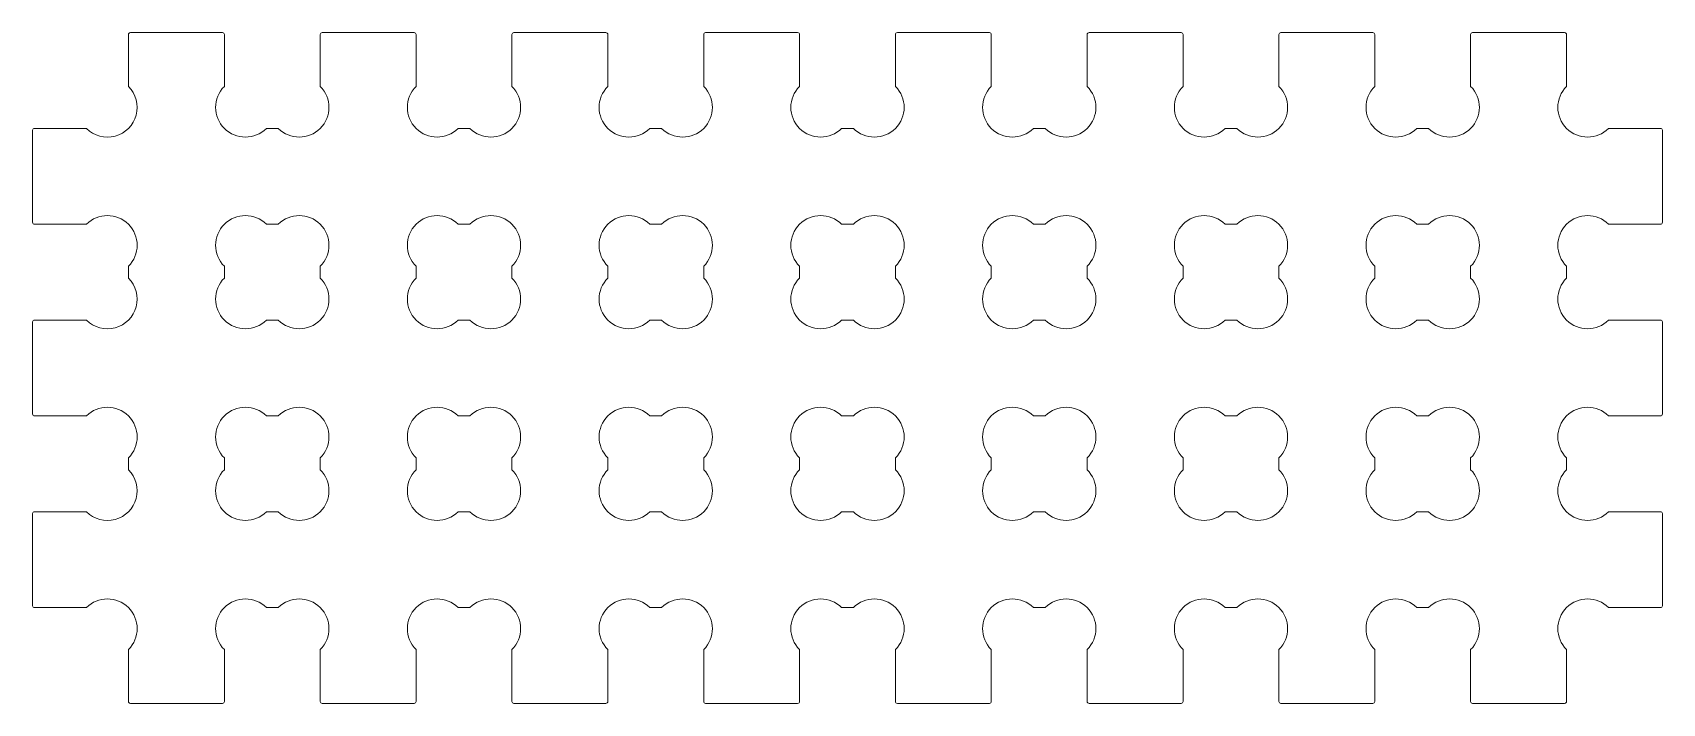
# Model space of a CAD drawing. Extents: x -42.5 to 42.5, y -17.5 to 17.5.
import ezdxf

# ---------------------------------------------------------------- set-up
doc = ezdxf.new("R2010")
doc.units = 0
doc.layers.get('0').update_dxf_attribs({"lineweight": 0})
doc.layers.add('holes', color=1, linetype='Continuous', lineweight=0)

msp = doc.modelspace()

# ---------------------------------------------------------------- linework, layer by layer
at = {"flags": 128}
msp.add_lwpolyline([(37.5, -14.692), (37.5, -17.4, -0.414214), (37.4, -17.5), (32.6, -17.5, -0.414214), (32.5, -17.4), (32.5, -14.692, 1), (30.308, -12.5), (29.692, -12.5, 1), (27.5, -14.692), (27.5, -17.4, -0.414214), (27.4, -17.5), (22.6, -17.5, -0.414214), (22.5, -17.4), (22.5, -14.692, 1), (20.308, -12.5), (19.692, -12.5, 1), (17.5, -14.692), (17.5, -17.4, -0.414214), (17.4, -17.5), (12.6, -17.5, -0.414214), (12.5, -17.4), (12.5, -14.692, 1), (10.308, -12.5), (9.692, -12.5, 1), (7.5, -14.692), (7.5, -17.4, -0.414214), (7.4, -17.5), (2.6, -17.5, -0.414214), (2.5, -17.4), (2.5, -14.692, 1), (0.308, -12.5), (-0.308, -12.5, 1), (-2.5, -14.692), (-2.5, -17.4, -0.414214), (-2.6, -17.5), (-7.4, -17.5, -0.414214), (-7.5, -17.4), (-7.5, -14.692, 1), (-9.692, -12.5), (-10.308, -12.5, 1), (-12.5, -14.692), (-12.5, -17.4, -0.414214), (-12.6, -17.5), (-17.4, -17.5, -0.414214), (-17.5, -17.4), (-17.5, -14.692, 1), (-19.692, -12.5), (-20.308, -12.5, 1), (-22.5, -14.692), (-22.5, -17.4, -0.414214), (-22.6, -17.5), (-27.4, -17.5, -0.414214), (-27.5, -17.4), (-27.5, -14.692, 1), (-29.692, -12.5), (-30.308, -12.5, 1), (-32.5, -14.692), (-32.5, -17.4, -0.414214), (-32.6, -17.5), (-37.4, -17.5, -0.414214), (-37.5, -17.4), (-37.5, -14.692, 1), (-39.692, -12.5), (-42.4, -12.5, -0.414214), (-42.5, -12.4), (-42.5, -7.6, -0.414214), (-42.4, -7.5), (-39.692, -7.5, 1), (-37.5, -5.308), (-37.5, -4.692, 1), (-39.692, -2.5), (-42.4, -2.5, -0.414214), (-42.5, -2.4), (-42.5, 2.4, -0.414214), (-42.4, 2.5), (-39.692, 2.5, 1), (-37.5, 4.692), (-37.5, 5.308, 1), (-39.692, 7.5), (-42.4, 7.5, -0.414214), (-42.5, 7.6), (-42.5, 12.4, -0.414214), (-42.4, 12.5), (-39.692, 12.5, 1), (-37.5, 14.692), (-37.5, 17.4, -0.414214), (-37.4, 17.5), (-32.6, 17.5, -0.414214), (-32.5, 17.4), (-32.5, 14.692, 1), (-30.308, 12.5), (-29.692, 12.5, 1), (-27.5, 14.692), (-27.5, 17.4, -0.414214), (-27.4, 17.5), (-22.6, 17.5, -0.414214), (-22.5, 17.4), (-22.5, 14.692, 1), (-20.308, 12.5), (-19.692, 12.5, 1), (-17.5, 14.692), (-17.5, 17.4, -0.414214), (-17.4, 17.5), (-12.6, 17.5, -0.414214), (-12.5, 17.4), (-12.5, 14.692, 1), (-10.308, 12.5), (-9.692, 12.5, 1), (-7.5, 14.692), (-7.5, 17.4, -0.414214), (-7.4, 17.5), (-2.6, 17.5, -0.414214), (-2.5, 17.4), (-2.5, 14.692, 1), (-0.308, 12.5), (0.308, 12.5, 1), (2.5, 14.692), (2.5, 17.4, -0.414214), (2.6, 17.5), (7.4, 17.5, -0.414214), (7.5, 17.4), (7.5, 14.692, 1), (9.692, 12.5), (10.308, 12.5, 1), (12.5, 14.692), (12.5, 17.4, -0.414214), (12.6, 17.5), (17.4, 17.5, -0.414214), (17.5, 17.4), (17.5, 14.692, 1), (19.692, 12.5), (20.308, 12.5, 1), (22.5, 14.692), (22.5, 17.4, -0.414214), (22.6, 17.5), (27.4, 17.5, -0.414214), (27.5, 17.4), (27.5, 14.692, 1), (29.692, 12.5), (30.308, 12.5, 1), (32.5, 14.692), (32.5, 17.4, -0.414214), (32.6, 17.5), (37.4, 17.5, -0.414214), (37.5, 17.4), (37.5, 14.692, 1), (39.692, 12.5), (42.4, 12.5, -0.414214), (42.5, 12.4), (42.5, 7.6, -0.414214), (42.4, 7.5), (39.692, 7.5, 1), (37.5, 5.308), (37.5, 4.692, 1), (39.692, 2.5), (42.4, 2.5, -0.414214), (42.5, 2.4), (42.5, -2.4, -0.414214), (42.4, -2.5), (39.692, -2.5, 1), (37.5, -4.692), (37.5, -5.308, 1), (39.692, -7.5), (42.4, -7.5, -0.414214), (42.5, -7.6), (42.5, -12.4, -0.414214), (42.4, -12.5), (39.692, -12.5, 1), (37.5, -14.692)], format="xyb", dxfattribs=at)
at = {"layer": 'holes', "flags": 128}
for points in [[(-32.5, 4.692, 1), (-30.308, 2.5), (-29.692, 2.5, 1), (-27.5, 4.692), (-27.5, 5.308, 1), (-29.692, 7.5), (-30.308, 7.5, 1), (-32.5, 5.308), (-32.5, 4.692)], [(-22.5, 4.692, 1), (-20.308, 2.5), (-19.692, 2.5, 1), (-17.5, 4.692), (-17.5, 5.308, 1), (-19.692, 7.5), (-20.308, 7.5, 1), (-22.5, 5.308), (-22.5, 4.692)], [(-12.5, 4.692, 1), (-10.308, 2.5), (-9.692, 2.5, 1), (-7.5, 4.692), (-7.5, 5.308, 1), (-9.692, 7.5), (-10.308, 7.5, 1), (-12.5, 5.308), (-12.5, 4.692)], [(-2.5, 4.692, 1), (-0.308, 2.5), (0.308, 2.5, 1), (2.5, 4.692), (2.5, 5.308, 1), (0.308, 7.5), (-0.308, 7.5, 1), (-2.5, 5.308), (-2.5, 4.692)], [(7.5, 4.692, 1), (9.692, 2.5), (10.308, 2.5, 1), (12.5, 4.692), (12.5, 5.308, 1), (10.308, 7.5), (9.692, 7.5, 1), (7.5, 5.308), (7.5, 4.692)], [(17.5, 4.692, 1), (19.692, 2.5), (20.308, 2.5, 1), (22.5, 4.692), (22.5, 5.308, 1), (20.308, 7.5), (19.692, 7.5, 1), (17.5, 5.308), (17.5, 4.692)], [(27.5, 4.692, 1), (29.692, 2.5), (30.308, 2.5, 1), (32.5, 4.692), (32.5, 5.308, 1), (30.308, 7.5), (29.692, 7.5, 1), (27.5, 5.308), (27.5, 4.692)], [(-32.5, -5.308, 1), (-30.308, -7.5), (-29.692, -7.5, 1), (-27.5, -5.308), (-27.5, -4.692, 1), (-29.692, -2.5), (-30.308, -2.5, 1), (-32.5, -4.692), (-32.5, -5.308)], [(-22.5, -5.308, 1), (-20.308, -7.5), (-19.692, -7.5, 1), (-17.5, -5.308), (-17.5, -4.692, 1), (-19.692, -2.5), (-20.308, -2.5, 1), (-22.5, -4.692), (-22.5, -5.308)], [(-12.5, -5.308, 1), (-10.308, -7.5), (-9.692, -7.5, 1), (-7.5, -5.308), (-7.5, -4.692, 1), (-9.692, -2.5), (-10.308, -2.5, 1), (-12.5, -4.692), (-12.5, -5.308)], [(-2.5, -5.308, 1), (-0.308, -7.5), (0.308, -7.5, 1), (2.5, -5.308), (2.5, -4.692, 1), (0.308, -2.5), (-0.308, -2.5, 1), (-2.5, -4.692), (-2.5, -5.308)], [(7.5, -5.308, 1), (9.692, -7.5), (10.308, -7.5, 1), (12.5, -5.308), (12.5, -4.692, 1), (10.308, -2.5), (9.692, -2.5, 1), (7.5, -4.692), (7.5, -5.308)], [(17.5, -5.308, 1), (19.692, -7.5), (20.308, -7.5, 1), (22.5, -5.308), (22.5, -4.692, 1), (20.308, -2.5), (19.692, -2.5, 1), (17.5, -4.692), (17.5, -5.308)], [(27.5, -5.308, 1), (29.692, -7.5), (30.308, -7.5, 1), (32.5, -5.308), (32.5, -4.692, 1), (30.308, -2.5), (29.692, -2.5, 1), (27.5, -4.692), (27.5, -5.308)]]:
    msp.add_lwpolyline(points, format="xyb", dxfattribs=at)

doc.saveas('drawing.dxf')
